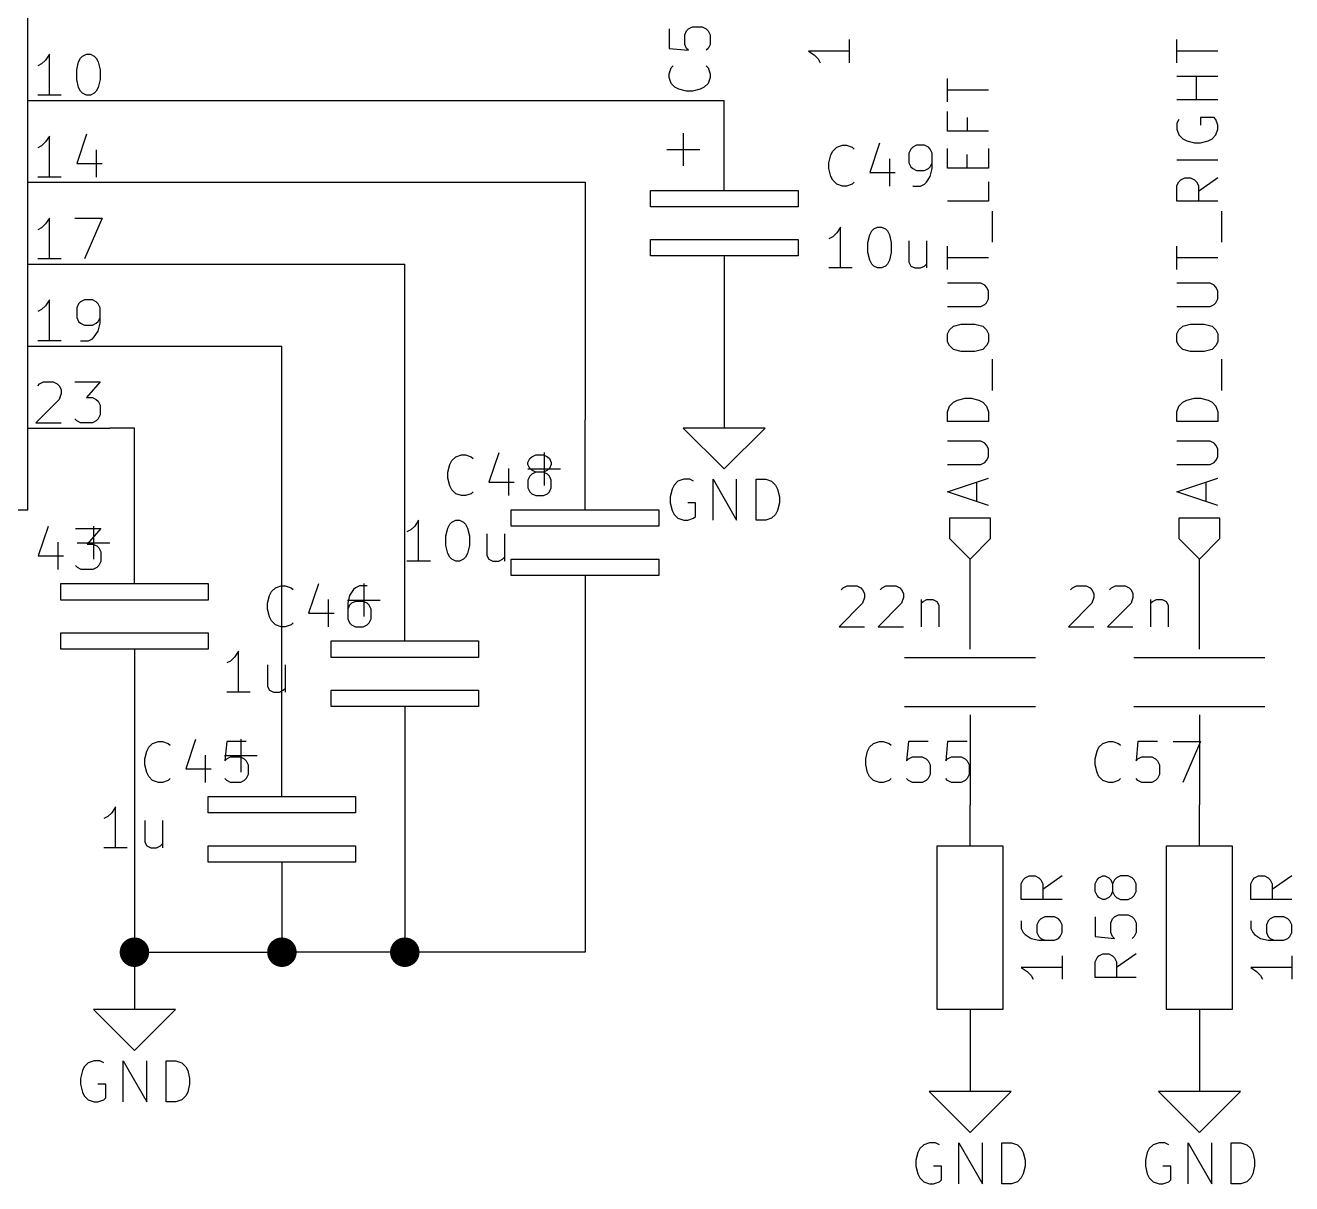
# Model space of a CAD drawing. Extents: x 0.4 to 16.1, y -11.3 to -0.4.
# Drawn here: x 11.487 to 13.033, y -9.113 to -7.698 of the extents above; entities that cross this region are included whole.
import ezdxf

# ---------------------------------------------------------------- set-up
doc = ezdxf.new("R2010")
doc.units = 0
doc.header["$MEASUREMENT"] = 0
for name, color, linetype in [('BROWN2', 54, 'CONTINUOUS'), ('CYAN2', 4, 'CONTINUOUS'), ('GREEN2', 3, 'CONTINUOUS'), ('LYELLOW', 51, 'CONTINUOUS'), ('RED2', 1, 'CONTINUOUS')]:
    doc.layers.add(name, color=color, linetype=linetype)

msp = doc.modelspace()

# ---------------------------------------------------------------- linework, layer by layer
at = {"layer": 'BROWN2', "linetype": 'CONTINUOUS'}
for p, q in [((12.8926, -7.74413), (12.8926, -7.71556)), ((12.9426, -7.72985), (12.8926, -7.72985)), ((12.6126, -7.79175), (12.6126, -7.76318)), ((12.9426, -7.7608), (12.8926, -7.7608)), ((12.9164, -7.78937), (12.9164, -7.7608)), ((12.6626, -7.77747), (12.6126, -7.77747)), ((12.9426, -7.78937), (12.8926, -7.78937)), ((12.6126, -7.82747), (12.6126, -7.80366)), ((12.6364, -7.8108), (12.6364, -7.82747)), ((12.895, -7.81318), (12.8926, -7.81794)), ((12.8926, -7.81794), (12.8926, -7.82509)), ((12.9379, -7.8108), (12.9212, -7.8108)), ((12.9212, -7.8108), (12.9212, -7.82032)), ((12.9402, -7.81318), (12.9379, -7.8108)), ((12.9426, -7.82032), (12.9402, -7.81318)), ((12.9426, -7.82509), (12.9426, -7.82032)), ((12.6626, -7.82747), (12.6126, -7.82747)), ((12.8926, -7.82509), (12.895, -7.83223)), ((12.895, -7.83223), (12.8998, -7.83699)), ((12.8998, -7.83699), (12.9045, -7.83937)), ((12.9307, -7.83937), (12.9355, -7.83699)), ((12.9355, -7.83699), (12.9402, -7.83223)), ((12.9402, -7.83223), (12.9426, -7.82509)), ((12.6126, -7.8727), (12.6126, -7.8489)), ((12.6626, -7.8489), (12.6626, -7.8727)), ((12.9045, -7.83937), (12.914, -7.84175)), ((12.914, -7.84175), (12.9212, -7.84175)), ((12.9212, -7.84175), (12.9307, -7.83937)), ((12.6364, -7.8727), (12.6364, -7.85604)), ((12.9426, -7.86318), (12.8926, -7.86318)), ((12.6626, -7.8727), (12.6126, -7.8727)), ((12.6626, -7.88937), (12.6626, -7.91318)), ((12.8926, -7.89413), (12.895, -7.88937)), ((12.8926, -7.91318), (12.8926, -7.89413)), ((12.895, -7.88937), (12.8974, -7.88699)), ((12.8974, -7.88699), (12.9021, -7.88461)), ((12.9021, -7.88461), (12.9093, -7.88461)), ((12.9093, -7.88461), (12.914, -7.88699)), ((12.914, -7.88699), (12.9164, -7.88937)), ((12.9164, -7.88937), (12.9188, -7.89413)), ((12.9426, -7.88461), (12.9188, -7.90128)), ((12.9188, -7.89413), (12.9188, -7.91318)), ((12.6626, -7.91318), (12.6126, -7.91318)), ((12.9426, -7.91318), (12.8926, -7.91318)), ((12.6674, -7.96318), (12.6674, -7.92509)), ((12.9474, -7.96318), (12.9474, -7.92509)), ((12.6126, -7.99652), (12.6126, -7.96794)), ((12.8926, -7.99652), (12.8926, -7.96794)), ((12.6626, -7.98223), (12.6126, -7.98223)), ((12.9426, -7.98223), (12.8926, -7.98223)), ((12.6531, -8.01318), (12.6126, -8.01318)), ((12.6579, -8.01556), (12.6531, -8.01318)), ((12.6602, -8.01794), (12.6579, -8.01556)), ((12.6626, -8.0227), (12.6602, -8.01794)), ((12.6626, -8.03223), (12.6626, -8.0227)), ((12.9331, -8.01318), (12.8926, -8.01318)), ((12.9379, -8.01556), (12.9331, -8.01318)), ((12.9402, -8.01794), (12.9379, -8.01556)), ((12.9426, -8.0227), (12.9402, -8.01794)), ((12.9426, -8.03223), (12.9426, -8.0227)), ((12.6579, -8.03937), (12.6602, -8.03699)), ((12.6602, -8.03699), (12.6626, -8.03223)), ((12.9379, -8.03937), (12.9402, -8.03699)), ((12.9402, -8.03699), (12.9426, -8.03223)), ((12.6126, -8.04175), (12.6531, -8.04175)), ((12.6531, -8.04175), (12.6579, -8.03937)), ((12.8926, -8.04175), (12.9331, -8.04175)), ((12.9331, -8.04175), (12.9379, -8.03937)), ((12.615, -8.07032), (12.6198, -8.06556)), ((12.6198, -8.06556), (12.6293, -8.06318)), ((12.6293, -8.06318), (12.6459, -8.06318)), ((12.6459, -8.06318), (12.6555, -8.06556)), ((12.6555, -8.06556), (12.6602, -8.07032)), ((12.895, -8.07032), (12.8998, -8.06556)), ((12.8998, -8.06556), (12.9093, -8.06318)), ((12.9093, -8.06318), (12.9259, -8.06318)), ((12.9259, -8.06318), (12.9355, -8.06556)), ((12.9355, -8.06556), (12.9402, -8.07032)), ((12.6126, -8.07509), (12.615, -8.07032)), ((12.6126, -8.08461), (12.6126, -8.07509)), ((12.6602, -8.07032), (12.6626, -8.07509)), ((12.6626, -8.07509), (12.6626, -8.08461)), ((12.8926, -8.07509), (12.895, -8.07032)), ((12.8926, -8.08461), (12.8926, -8.07509)), ((12.9402, -8.07032), (12.9426, -8.07509)), ((12.9426, -8.07509), (12.9426, -8.08461)), ((12.615, -8.08937), (12.6126, -8.08461)), ((12.6198, -8.09413), (12.615, -8.08937)), ((12.6293, -8.09652), (12.6198, -8.09413)), ((12.6459, -8.09652), (12.6293, -8.09652)), ((12.6555, -8.09413), (12.6459, -8.09652)), ((12.6602, -8.08937), (12.6555, -8.09413)), ((12.6626, -8.08461), (12.6602, -8.08937)), ((12.895, -8.08937), (12.8926, -8.08461)), ((12.8998, -8.09413), (12.895, -8.08937)), ((12.9093, -8.09652), (12.8998, -8.09413)), ((12.9259, -8.09652), (12.9093, -8.09652)), ((12.9355, -8.09413), (12.9259, -8.09652)), ((12.9402, -8.08937), (12.9355, -8.09413)), ((12.9426, -8.08461), (12.9402, -8.08937)), ((12.6674, -8.14413), (12.6674, -8.10604)), ((12.9474, -8.14413), (12.9474, -8.10604)), ((12.615, -8.16318), (12.6198, -8.15842)), ((12.6198, -8.15842), (12.6245, -8.15604)), ((12.6245, -8.15604), (12.634, -8.15366)), ((12.634, -8.15366), (12.6412, -8.15366)), ((12.6412, -8.15366), (12.6507, -8.15604)), ((12.6507, -8.15604), (12.6555, -8.15842)), ((12.6555, -8.15842), (12.6602, -8.16318)), ((12.895, -8.16318), (12.8998, -8.15842)), ((12.8998, -8.15842), (12.9045, -8.15604)), ((12.9045, -8.15604), (12.914, -8.15366)), ((12.914, -8.15366), (12.9212, -8.15366)), ((12.9212, -8.15366), (12.9307, -8.15604)), ((12.9307, -8.15604), (12.9355, -8.15842)), ((12.9355, -8.15842), (12.9402, -8.16318)), ((12.6126, -8.17032), (12.615, -8.16318)), ((12.6126, -8.18223), (12.6126, -8.17032)), ((12.6602, -8.16318), (12.6626, -8.17032)), ((12.6626, -8.17032), (12.6626, -8.18223)), ((12.8926, -8.17032), (12.895, -8.16318)), ((12.8926, -8.18223), (12.8926, -8.17032)), ((12.9402, -8.16318), (12.9426, -8.17032)), ((12.9426, -8.17032), (12.9426, -8.18223)), ((12.6626, -8.18223), (12.6126, -8.18223)), ((12.9426, -8.18223), (12.8926, -8.18223)), ((12.6531, -8.20604), (12.6126, -8.20604)), ((12.6579, -8.20842), (12.6531, -8.20604)), ((12.9331, -8.20604), (12.8926, -8.20604)), ((12.9379, -8.20842), (12.9331, -8.20604)), ((12.6602, -8.2108), (12.6579, -8.20842)), ((12.6626, -8.21556), (12.6602, -8.2108)), ((12.6626, -8.22509), (12.6626, -8.21556)), ((12.9402, -8.2108), (12.9379, -8.20842)), ((12.9426, -8.21556), (12.9402, -8.2108)), ((12.9426, -8.22509), (12.9426, -8.21556)), ((12.6126, -8.23461), (12.6531, -8.23461)), ((12.6531, -8.23461), (12.6579, -8.23223)), ((12.6579, -8.23223), (12.6602, -8.22985)), ((12.6602, -8.22985), (12.6626, -8.22509)), ((12.8926, -8.23461), (12.9331, -8.23461)), ((12.9331, -8.23461), (12.9379, -8.23223)), ((12.9379, -8.23223), (12.9402, -8.22985)), ((12.9402, -8.22985), (12.9426, -8.22509)), ((12.6126, -8.26794), (12.6626, -8.25128)), ((12.8926, -8.26794), (12.9426, -8.25128)), ((12.6626, -8.28461), (12.6126, -8.26794)), ((12.6483, -8.27985), (12.6483, -8.25604)), ((12.9426, -8.28461), (12.8926, -8.26794)), ((12.9283, -8.27985), (12.9283, -8.25604)), ((12.665, -8.3), (12.615, -8.3)), ((12.615, -8.3), (12.615, -8.325)), ((12.665, -8.325), (12.665, -8.3)), ((12.945, -8.3), (12.895, -8.3)), ((12.895, -8.3), (12.895, -8.325)), ((12.945, -8.325), (12.945, -8.3)), ((12.615, -8.325), (12.64, -8.35)), ((12.64, -8.35), (12.665, -8.325)), ((12.895, -8.325), (12.92, -8.35)), ((12.92, -8.35), (12.945, -8.325))]:
    msp.add_line(p, q, dxfattribs=at)
at = {"layer": 'CYAN2', "linetype": 'CONTINUOUS'}
for p, q in [((12.2726, -7.70265), (12.2726, -7.72646)), ((12.2917, -7.70979), (12.294, -7.70503)), ((12.2917, -7.72169), (12.2917, -7.70979)), ((12.294, -7.70503), (12.2964, -7.70265)), ((12.2964, -7.70265), (12.3012, -7.70027)), ((12.3012, -7.70027), (12.3131, -7.70027)), ((12.3131, -7.70027), (12.3179, -7.70265)), ((12.3179, -7.70265), (12.3202, -7.70503)), ((12.3202, -7.70503), (12.3226, -7.70979)), ((12.3226, -7.70979), (12.3226, -7.72169)), ((12.2726, -7.72646), (12.2964, -7.72884)), ((12.294, -7.72646), (12.2917, -7.72169)), ((12.2964, -7.72884), (12.294, -7.72646)), ((12.3202, -7.72646), (12.3179, -7.72884)), ((12.3226, -7.72169), (12.3202, -7.72646)), ((12.4926, -7.7155), (12.4926, -7.74407)), ((12.4926, -7.72979), (12.4426, -7.72979)), ((12.4426, -7.72979), (12.4498, -7.73455)), ((12.4498, -7.73455), (12.4545, -7.73931)), ((12.4545, -7.73931), (12.4569, -7.74407)), ((12.2726, -7.75741), (12.275, -7.75027)), ((12.2726, -7.76217), (12.2726, -7.75741)), ((12.275, -7.75027), (12.2774, -7.74789)), ((12.3179, -7.74789), (12.3202, -7.75027)), ((12.3202, -7.75027), (12.3226, -7.75741)), ((12.3226, -7.75741), (12.3226, -7.76217)), ((12.275, -7.76931), (12.2726, -7.76217)), ((12.2798, -7.77407), (12.275, -7.76931)), ((12.2845, -7.77646), (12.2798, -7.77407)), ((12.3155, -7.77407), (12.3107, -7.77646)), ((12.3202, -7.76931), (12.3155, -7.77407)), ((12.3226, -7.76217), (12.3202, -7.76931)), ((12.294, -7.77884), (12.2845, -7.77646)), ((12.3012, -7.77884), (12.294, -7.77884)), ((12.3107, -7.77646), (12.3012, -7.77884)), ((12.47, -7.85666), (12.4724, -7.85189)), ((12.4724, -7.85189), (12.4772, -7.84713)), ((12.4772, -7.84713), (12.4843, -7.84475)), ((12.4843, -7.84475), (12.4891, -7.84475)), ((12.4891, -7.84475), (12.4962, -7.84713)), ((12.4962, -7.84713), (12.4986, -7.84951)), ((12.5296, -7.84237), (12.5176, -7.87808)), ((12.5676, -7.84951), (12.5653, -7.85428)), ((12.57, -7.84713), (12.5676, -7.84951)), ((12.5748, -7.84475), (12.57, -7.84713)), ((12.5843, -7.84475), (12.5748, -7.84475)), ((12.5891, -7.84713), (12.5843, -7.84475)), ((12.5915, -7.84951), (12.5891, -7.84713)), ((12.5938, -7.85428), (12.5915, -7.84951)), ((12.4676, -7.86618), (12.47, -7.85666)), ((12.4676, -7.87332), (12.4676, -7.86618)), ((12.5415, -7.86142), (12.5415, -7.89475)), ((12.5653, -7.85428), (12.5653, -7.86618)), ((12.5653, -7.86618), (12.5676, -7.87094)), ((12.5915, -7.87094), (12.5938, -7.86618)), ((12.5938, -7.87332), (12.5938, -7.85428)), ((12.47, -7.88285), (12.4676, -7.87332)), ((12.4724, -7.88761), (12.47, -7.88285)), ((12.5176, -7.87808), (12.5486, -7.87808)), ((12.5676, -7.87094), (12.57, -7.87332)), ((12.57, -7.87332), (12.5748, -7.8757)), ((12.5748, -7.8757), (12.5843, -7.8757)), ((12.5843, -7.8757), (12.5891, -7.87332)), ((12.5867, -7.88999), (12.5915, -7.88285)), ((12.5891, -7.87332), (12.5915, -7.87094)), ((12.5915, -7.88285), (12.5938, -7.87332)), ((12.4772, -7.89237), (12.4724, -7.88761)), ((12.4843, -7.89475), (12.4772, -7.89237)), ((12.4891, -7.89475), (12.4843, -7.89475)), ((12.4962, -7.89237), (12.4891, -7.89475)), ((12.4986, -7.88999), (12.4962, -7.89237)), ((12.57, -7.89475), (12.5796, -7.89475)), ((12.5796, -7.89475), (12.5843, -7.89237)), ((12.5843, -7.89237), (12.5867, -7.88999)), ((12.4819, -7.94463), (12.4772, -7.95177)), ((12.4819, -7.99463), (12.4819, -7.94463)), ((12.5224, -7.94701), (12.5272, -7.94463)), ((12.5272, -7.94463), (12.5319, -7.94463)), ((12.5319, -7.94463), (12.5367, -7.94701)), ((12.4724, -7.95654), (12.4676, -7.95891)), ((12.4772, -7.95177), (12.4724, -7.95654)), ((12.5153, -7.96368), (12.5176, -7.95415)), ((12.5176, -7.95415), (12.52, -7.94939)), ((12.52, -7.94939), (12.5224, -7.94701)), ((12.5367, -7.94701), (12.5391, -7.94939)), ((12.5391, -7.94939), (12.5415, -7.95415)), ((12.5415, -7.95415), (12.5438, -7.96368)), ((12.5153, -7.97558), (12.5153, -7.96368)), ((12.5176, -7.98511), (12.5153, -7.97558)), ((12.5438, -7.97558), (12.5415, -7.98511)), ((12.5438, -7.96368), (12.5438, -7.97558)), ((12.5653, -7.9613), (12.5653, -7.98748)), ((12.5867, -7.9613), (12.5867, -7.99463)), ((12.52, -7.98987), (12.5176, -7.98511)), ((12.5224, -7.99225), (12.52, -7.98987)), ((12.5391, -7.98987), (12.5367, -7.99225)), ((12.5415, -7.98511), (12.5391, -7.98987)), ((12.5653, -7.98748), (12.5676, -7.99225)), ((12.5843, -7.99225), (12.5867, -7.98987)), ((12.4962, -7.99463), (12.4676, -7.99463)), ((12.5272, -7.99463), (12.5224, -7.99225)), ((12.5319, -7.99463), (12.5272, -7.99463)), ((12.5367, -7.99225), (12.5319, -7.99463)), ((12.5676, -7.99225), (12.5724, -7.99463)), ((12.5724, -7.99463), (12.5796, -7.99463)), ((12.5796, -7.99463), (12.5843, -7.99225)), ((12.0122, -8.225), (12.0193, -8.22261)), ((12.0193, -8.22261), (12.0241, -8.22261)), ((12.0241, -8.22261), (12.0312, -8.225)), ((12.0646, -8.22023), (12.0526, -8.25594)), ((12.105, -8.225), (12.1098, -8.22261)), ((12.1098, -8.22261), (12.1193, -8.22261)), ((12.1193, -8.22261), (12.1241, -8.225)), ((12.0026, -8.24404), (12.005, -8.23452)), ((12.005, -8.23452), (12.0074, -8.22976)), ((12.0074, -8.22976), (12.0122, -8.225)), ((12.0312, -8.225), (12.0336, -8.22737)), ((12.1003, -8.23214), (12.1026, -8.22737)), ((12.1003, -8.23452), (12.1003, -8.23214)), ((12.1026, -8.23928), (12.1003, -8.23452)), ((12.1026, -8.22737), (12.105, -8.225)), ((12.1241, -8.225), (12.1265, -8.22737)), ((12.1265, -8.22737), (12.1288, -8.23214)), ((12.1288, -8.23452), (12.1265, -8.23928)), ((12.1288, -8.23214), (12.1288, -8.23452)), ((12.0026, -8.25119), (12.0026, -8.24404)), ((12.005, -8.26071), (12.0026, -8.25119)), ((12.0765, -8.23928), (12.0765, -8.27261)), ((12.1026, -8.2488), (12.1003, -8.25357)), ((12.1003, -8.25357), (12.1003, -8.26309)), ((12.105, -8.24166), (12.1026, -8.23928)), ((12.105, -8.24642), (12.1026, -8.2488)), ((12.1098, -8.24404), (12.105, -8.24166)), ((12.1098, -8.24404), (12.105, -8.24642)), ((12.1193, -8.24404), (12.1098, -8.24404)), ((12.1241, -8.24166), (12.1193, -8.24404)), ((12.1241, -8.24642), (12.1193, -8.24404)), ((12.1265, -8.23928), (12.1241, -8.24166)), ((12.1265, -8.2488), (12.1241, -8.24642)), ((12.1288, -8.25357), (12.1265, -8.2488)), ((12.1288, -8.26309), (12.1288, -8.25357)), ((12.2907, -8.25261), (12.2835, -8.255)), ((12.2978, -8.25261), (12.2907, -8.25261)), ((12.3026, -8.255), (12.2978, -8.25261)), ((12.3264, -8.30261), (12.3264, -8.25261)), ((12.3264, -8.25261), (12.355, -8.30261)), ((12.355, -8.30261), (12.355, -8.25261)), ((12.3788, -8.30261), (12.3788, -8.25261)), ((12.3788, -8.25261), (12.3907, -8.25261)), ((12.3907, -8.25261), (12.3978, -8.255)), ((12.0074, -8.26547), (12.005, -8.26071)), ((12.0122, -8.27023), (12.0074, -8.26547)), ((12.0336, -8.26785), (12.0312, -8.27023)), ((12.0526, -8.25594), (12.0836, -8.25594)), ((12.1003, -8.26309), (12.1026, -8.26785)), ((12.1026, -8.26785), (12.105, -8.27023)), ((12.1241, -8.27023), (12.1265, -8.26785)), ((12.1265, -8.26785), (12.1288, -8.26309)), ((12.2764, -8.26452), (12.274, -8.27404)), ((12.2788, -8.25976), (12.2764, -8.26452)), ((12.2835, -8.255), (12.2788, -8.25976)), ((12.3978, -8.255), (12.4026, -8.25976)), ((12.4026, -8.25976), (12.405, -8.26452)), ((12.405, -8.26452), (12.4073, -8.27404)), ((12.0193, -8.27261), (12.0122, -8.27023)), ((12.0241, -8.27261), (12.0193, -8.27261)), ((12.0312, -8.27023), (12.0241, -8.27261)), ((12.105, -8.27023), (12.1098, -8.27261)), ((12.1098, -8.27261), (12.1193, -8.27261)), ((12.1193, -8.27261), (12.1241, -8.27023)), ((12.274, -8.27404), (12.274, -8.28119)), ((12.274, -8.28119), (12.2764, -8.29071)), ((12.305, -8.28119), (12.2954, -8.28119)), ((12.305, -8.29785), (12.305, -8.28119)), ((12.4073, -8.28119), (12.405, -8.29071)), ((12.4073, -8.27404), (12.4073, -8.28119)), ((12.2764, -8.29071), (12.2788, -8.29547)), ((12.2788, -8.29547), (12.2835, -8.30023)), ((12.2835, -8.30023), (12.2907, -8.30261)), ((12.2954, -8.30261), (12.3026, -8.30023)), ((12.3026, -8.30023), (12.305, -8.29785)), ((12.3978, -8.30023), (12.3907, -8.30261)), ((12.4026, -8.29547), (12.3978, -8.30023)), ((12.405, -8.29071), (12.4026, -8.29547)), ((11.5146, -8.31023), (11.5026, -8.34594)), ((11.5479, -8.31261), (11.5788, -8.31261)), ((11.5788, -8.31261), (11.5622, -8.33166)), ((11.9574, -8.31452), (11.9526, -8.3169)), ((11.9622, -8.30976), (11.9574, -8.31452)), ((11.9669, -8.30261), (11.9622, -8.30976)), ((11.9669, -8.35261), (11.9669, -8.30261)), ((12.0003, -8.32166), (12.0026, -8.31214)), ((12.0026, -8.31214), (12.005, -8.30737)), ((12.005, -8.30737), (12.0074, -8.305)), ((12.0074, -8.305), (12.0122, -8.30261)), ((12.0122, -8.30261), (12.0169, -8.30261)), ((12.0169, -8.30261), (12.0217, -8.305)), ((12.0217, -8.305), (12.0241, -8.30737)), ((12.0241, -8.30737), (12.0265, -8.31214)), ((12.0265, -8.31214), (12.0288, -8.32166)), ((12.2907, -8.30261), (12.2954, -8.30261)), ((12.3907, -8.30261), (12.3788, -8.30261)), ((11.5265, -8.32928), (11.5265, -8.36261)), ((11.5622, -8.33166), (11.5693, -8.33166)), ((11.5693, -8.33166), (11.5741, -8.33404)), ((12.0003, -8.33357), (12.0003, -8.32166)), ((12.0288, -8.32166), (12.0288, -8.33357)), ((12.0503, -8.31928), (12.0503, -8.34547)), ((12.0717, -8.31928), (12.0717, -8.35261)), ((11.5026, -8.34594), (11.5336, -8.34594)), ((11.5741, -8.33404), (11.5765, -8.33642)), ((11.5765, -8.33642), (11.5788, -8.34119)), ((11.5788, -8.34119), (11.5788, -8.35309)), ((12.0026, -8.34309), (12.0003, -8.33357)), ((12.005, -8.34785), (12.0026, -8.34309)), ((12.0265, -8.34309), (12.0241, -8.34785)), ((12.0288, -8.33357), (12.0265, -8.34309)), ((12.0503, -8.34547), (12.0526, -8.35023)), ((11.5503, -8.36023), (11.5479, -8.35785)), ((11.555, -8.36261), (11.5503, -8.36023)), ((11.5693, -8.36261), (11.555, -8.36261)), ((11.5741, -8.36023), (11.5693, -8.36261)), ((11.5765, -8.35785), (11.5741, -8.36023)), ((11.5788, -8.35309), (11.5765, -8.35785)), ((11.9812, -8.35261), (11.9526, -8.35261)), ((12.0074, -8.35023), (12.005, -8.34785)), ((12.0122, -8.35261), (12.0074, -8.35023)), ((12.0169, -8.35261), (12.0122, -8.35261)), ((12.0217, -8.35023), (12.0169, -8.35261)), ((12.0241, -8.34785), (12.0217, -8.35023)), ((12.0526, -8.35023), (12.0574, -8.35261)), ((12.0574, -8.35261), (12.0646, -8.35261)), ((12.0646, -8.35261), (12.0693, -8.35023)), ((12.0693, -8.35023), (12.0717, -8.34785)), ((11.785, -8.39452), (11.7874, -8.38976)), ((11.7874, -8.38976), (11.7922, -8.385)), ((11.7922, -8.385), (11.7993, -8.38261)), ((11.7993, -8.38261), (11.8041, -8.38261)), ((11.8041, -8.38261), (11.8112, -8.385)), ((11.8112, -8.385), (11.8136, -8.38737)), ((11.8446, -8.38023), (11.8326, -8.41594)), ((11.8874, -8.38737), (11.8826, -8.39452)), ((11.8898, -8.385), (11.8874, -8.38737)), ((11.8946, -8.38261), (11.8898, -8.385)), ((11.9041, -8.38261), (11.8946, -8.38261)), ((12.4826, -8.38738), (12.485, -8.385)), ((12.485, -8.385), (12.4898, -8.38262)), ((12.4898, -8.38262), (12.5017, -8.38262)), ((12.5017, -8.38262), (12.5065, -8.385)), ((12.5065, -8.385), (12.5088, -8.38738)), ((12.5088, -8.38738), (12.5112, -8.39214)), ((12.5112, -8.39214), (12.5112, -8.3969)), ((12.5303, -8.38738), (12.5326, -8.385)), ((12.5326, -8.385), (12.5374, -8.38262)), ((12.5374, -8.38262), (12.5493, -8.38262)), ((12.5493, -8.38262), (12.5541, -8.385)), ((12.5541, -8.385), (12.5565, -8.38738)), ((12.5565, -8.38738), (12.5588, -8.39214)), ((12.5588, -8.39214), (12.5588, -8.3969)), ((12.7626, -8.38738), (12.765, -8.385)), ((12.765, -8.385), (12.7698, -8.38262)), ((12.7698, -8.38262), (12.7817, -8.38262)), ((12.7817, -8.38262), (12.7865, -8.385)), ((12.7865, -8.385), (12.7888, -8.38738)), ((12.7888, -8.38738), (12.7912, -8.39214)), ((12.7912, -8.39214), (12.7912, -8.3969)), ((12.8103, -8.38738), (12.8126, -8.385)), ((12.8126, -8.385), (12.8174, -8.38262)), ((12.8174, -8.38262), (12.8293, -8.38262)), ((12.8293, -8.38262), (12.8341, -8.385)), ((12.8341, -8.385), (12.8365, -8.38738)), ((12.8365, -8.38738), (12.8388, -8.39214)), ((12.8388, -8.39214), (12.8388, -8.3969)), ((11.7826, -8.40404), (11.785, -8.39452)), ((11.7826, -8.41119), (11.7826, -8.40404)), ((11.8565, -8.39928), (11.8565, -8.43261)), ((11.8826, -8.39452), (11.8803, -8.40404)), ((11.8803, -8.40404), (11.8803, -8.42309)), ((11.8826, -8.40642), (11.8803, -8.41119)), ((11.885, -8.40404), (11.8826, -8.40642)), ((11.8898, -8.40166), (11.885, -8.40404)), ((11.8993, -8.40166), (11.8898, -8.40166)), ((11.9041, -8.40404), (11.8993, -8.40166)), ((11.9065, -8.40642), (11.9041, -8.40404)), ((11.9088, -8.41119), (11.9065, -8.40642)), ((12.5088, -8.40405), (12.4803, -8.43262)), ((12.5112, -8.3969), (12.5088, -8.40405)), ((12.5565, -8.40405), (12.5279, -8.43262)), ((12.5588, -8.3969), (12.5565, -8.40405)), ((12.5803, -8.39928), (12.5803, -8.43262)), ((12.5803, -8.40405), (12.5826, -8.40167)), ((12.5826, -8.40167), (12.5874, -8.39928)), ((12.5874, -8.39928), (12.5946, -8.39928)), ((12.5946, -8.39928), (12.5993, -8.40167)), ((12.5993, -8.40167), (12.6017, -8.40643)), ((12.6017, -8.40643), (12.6017, -8.43262)), ((12.7888, -8.40405), (12.7603, -8.43262)), ((12.7912, -8.3969), (12.7888, -8.40405)), ((12.8365, -8.40405), (12.8079, -8.43262)), ((12.8388, -8.3969), (12.8365, -8.40405)), ((12.8603, -8.39928), (12.8603, -8.43262)), ((12.8603, -8.40405), (12.8626, -8.40167)), ((12.8626, -8.40167), (12.8674, -8.39928)), ((12.8674, -8.39928), (12.8746, -8.39928)), ((12.8746, -8.39928), (12.8793, -8.40167)), ((12.8793, -8.40167), (12.8817, -8.40643)), ((12.8817, -8.40643), (12.8817, -8.43262)), ((11.785, -8.42071), (11.7826, -8.41119)), ((11.7874, -8.42547), (11.785, -8.42071)), ((11.8326, -8.41594), (11.8636, -8.41594)), ((11.8803, -8.42309), (11.8826, -8.42785)), ((11.9065, -8.42785), (11.9088, -8.42309)), ((11.9088, -8.42309), (11.9088, -8.41119)), ((11.7922, -8.43023), (11.7874, -8.42547)), ((11.7993, -8.43261), (11.7922, -8.43023)), ((11.8041, -8.43261), (11.7993, -8.43261)), ((11.8112, -8.43023), (11.8041, -8.43261)), ((11.8136, -8.42785), (11.8112, -8.43023)), ((11.8826, -8.42785), (11.885, -8.43023)), ((11.885, -8.43023), (11.8898, -8.43261)), ((11.8898, -8.43261), (11.8993, -8.43261)), ((11.8993, -8.43261), (11.9041, -8.43023)), ((11.9041, -8.43023), (11.9065, -8.42785)), ((12.4803, -8.43262), (12.5112, -8.43262)), ((12.5279, -8.43262), (12.5588, -8.43262)), ((12.7603, -8.43262), (12.7912, -8.43262)), ((12.8079, -8.43262), (12.8388, -8.43262)), ((11.7422, -8.46976), (11.7374, -8.47452)), ((11.7469, -8.46261), (11.7422, -8.46976)), ((11.7469, -8.51261), (11.7469, -8.46261)), ((11.7374, -8.47452), (11.7326, -8.4769)), ((11.7826, -8.47928), (11.7826, -8.50547)), ((11.8041, -8.47928), (11.8041, -8.51261)), ((11.7612, -8.51261), (11.7326, -8.51261)), ((11.7826, -8.50547), (11.785, -8.51023)), ((11.785, -8.51023), (11.7898, -8.51261)), ((11.7898, -8.51261), (11.7969, -8.51261)), ((11.7969, -8.51261), (11.8017, -8.51023)), ((11.8017, -8.51023), (11.8041, -8.50785)), ((11.6374, -8.57976), (11.6422, -8.575)), ((11.6422, -8.575), (11.6493, -8.57261)), ((11.6493, -8.57261), (11.6541, -8.57261)), ((11.6541, -8.57261), (11.6612, -8.575)), ((11.6612, -8.575), (11.6636, -8.57737)), ((11.6946, -8.57023), (11.6826, -8.60594)), ((11.7326, -8.57261), (11.7303, -8.59642)), ((11.7565, -8.57261), (11.7326, -8.57261)), ((12.5174, -8.57976), (12.5222, -8.575)), ((12.5222, -8.575), (12.5293, -8.57262)), ((12.5293, -8.57262), (12.5341, -8.57262)), ((12.5341, -8.57262), (12.5412, -8.575)), ((12.5412, -8.575), (12.5436, -8.57738)), ((12.565, -8.57262), (12.5626, -8.59643)), ((12.5888, -8.57262), (12.565, -8.57262)), ((12.6126, -8.57262), (12.6103, -8.59643)), ((12.6365, -8.57262), (12.6126, -8.57262)), ((12.7974, -8.57976), (12.8022, -8.575)), ((12.8022, -8.575), (12.8093, -8.57262)), ((12.8093, -8.57262), (12.8141, -8.57262)), ((12.8141, -8.57262), (12.8212, -8.575)), ((12.8212, -8.575), (12.8236, -8.57738)), ((12.845, -8.57262), (12.8426, -8.59643)), ((12.8688, -8.57262), (12.845, -8.57262)), ((12.8879, -8.57262), (12.9212, -8.57262)), ((12.9212, -8.57262), (12.8998, -8.62262)), ((11.6326, -8.59404), (11.635, -8.58452)), ((11.6326, -8.60119), (11.6326, -8.59404)), ((11.635, -8.58452), (11.6374, -8.57976)), ((11.7065, -8.58928), (11.7065, -8.62261)), ((11.7303, -8.59642), (11.7326, -8.59404)), ((11.7326, -8.59404), (11.7374, -8.59166)), ((11.7374, -8.59166), (11.7493, -8.59166)), ((11.7493, -8.59166), (11.7541, -8.59404)), ((11.7541, -8.59404), (11.7565, -8.59642)), ((12.5126, -8.59405), (12.515, -8.58452)), ((12.5126, -8.60119), (12.5126, -8.59405)), ((12.515, -8.58452), (12.5174, -8.57976)), ((12.5626, -8.59643), (12.565, -8.59405)), ((12.565, -8.59405), (12.5698, -8.59167)), ((12.5698, -8.59167), (12.5817, -8.59167)), ((12.5817, -8.59167), (12.5865, -8.59405)), ((12.5865, -8.59405), (12.5888, -8.59643)), ((12.6103, -8.59643), (12.6126, -8.59405)), ((12.6126, -8.59405), (12.6174, -8.59167)), ((12.6174, -8.59167), (12.6293, -8.59167)), ((12.6293, -8.59167), (12.6341, -8.59405)), ((12.6341, -8.59405), (12.6365, -8.59643)), ((12.7926, -8.59405), (12.795, -8.58452)), ((12.7926, -8.60119), (12.7926, -8.59405)), ((12.795, -8.58452), (12.7974, -8.57976)), ((12.8426, -8.59643), (12.845, -8.59405)), ((12.845, -8.59405), (12.8498, -8.59167)), ((12.8498, -8.59167), (12.8617, -8.59167)), ((12.8617, -8.59167), (12.8665, -8.59405)), ((12.8665, -8.59405), (12.8688, -8.59643)), ((11.635, -8.61071), (11.6326, -8.60119)), ((11.6826, -8.60594), (11.7136, -8.60594)), ((11.7565, -8.59642), (11.7588, -8.60119)), ((11.7588, -8.60119), (11.7588, -8.61309)), ((12.515, -8.61071), (12.5126, -8.60119)), ((12.5888, -8.59643), (12.5912, -8.60119)), ((12.5912, -8.60119), (12.5912, -8.61309)), ((12.6365, -8.59643), (12.6388, -8.60119)), ((12.6388, -8.60119), (12.6388, -8.61309)), ((12.795, -8.61071), (12.7926, -8.60119)), ((12.8688, -8.59643), (12.8712, -8.60119)), ((12.8712, -8.60119), (12.8712, -8.61309)), ((11.6374, -8.61547), (11.635, -8.61071)), ((11.6422, -8.62023), (11.6374, -8.61547)), ((11.6493, -8.62261), (11.6422, -8.62023)), ((11.6541, -8.62261), (11.6493, -8.62261)), ((11.6612, -8.62023), (11.6541, -8.62261)), ((11.6636, -8.61785), (11.6612, -8.62023)), ((11.7326, -8.62023), (11.7303, -8.61785)), ((11.7374, -8.62261), (11.7326, -8.62023)), ((11.7493, -8.62261), (11.7374, -8.62261)), ((11.7541, -8.62023), (11.7493, -8.62261)), ((11.7565, -8.61785), (11.7541, -8.62023)), ((11.7588, -8.61309), (11.7565, -8.61785)), ((12.5174, -8.61547), (12.515, -8.61071)), ((12.5222, -8.62024), (12.5174, -8.61547)), ((12.5293, -8.62262), (12.5222, -8.62024)), ((12.5341, -8.62262), (12.5293, -8.62262)), ((12.5412, -8.62024), (12.5341, -8.62262)), ((12.5436, -8.61785), (12.5412, -8.62024)), ((12.565, -8.62024), (12.5626, -8.61785)), ((12.5698, -8.62262), (12.565, -8.62024)), ((12.5817, -8.62262), (12.5698, -8.62262)), ((12.5865, -8.62024), (12.5817, -8.62262)), ((12.5888, -8.61785), (12.5865, -8.62024)), ((12.5912, -8.61309), (12.5888, -8.61785)), ((12.6126, -8.62024), (12.6103, -8.61785)), ((12.6174, -8.62262), (12.6126, -8.62024)), ((12.6293, -8.62262), (12.6174, -8.62262)), ((12.6341, -8.62024), (12.6293, -8.62262)), ((12.6365, -8.61785), (12.6341, -8.62024)), ((12.6388, -8.61309), (12.6365, -8.61785)), ((12.7974, -8.61547), (12.795, -8.61071)), ((12.8022, -8.62024), (12.7974, -8.61547)), ((12.8093, -8.62262), (12.8022, -8.62024)), ((12.8141, -8.62262), (12.8093, -8.62262)), ((12.8212, -8.62024), (12.8141, -8.62262)), ((12.8236, -8.61785), (12.8212, -8.62024)), ((12.845, -8.62024), (12.8426, -8.61785)), ((12.8498, -8.62262), (12.845, -8.62024)), ((12.8617, -8.62262), (12.8498, -8.62262)), ((12.8665, -8.62024), (12.8617, -8.62262)), ((12.8688, -8.61785), (12.8665, -8.62024)), ((12.8712, -8.61309), (12.8688, -8.61785)), ((11.5969, -8.65261), (11.5922, -8.65976)), ((11.5969, -8.70261), (11.5969, -8.65261)), ((11.5874, -8.66452), (11.5826, -8.6669)), ((11.5922, -8.65976), (11.5874, -8.66452)), ((11.6326, -8.66928), (11.6326, -8.69547)), ((11.6541, -8.66928), (11.6541, -8.70261)), ((11.6112, -8.70261), (11.5826, -8.70261)), ((11.6326, -8.69547), (11.635, -8.70023)), ((11.635, -8.70023), (11.6398, -8.70261)), ((11.6398, -8.70261), (11.6469, -8.70261)), ((11.6469, -8.70261), (11.6517, -8.70023)), ((11.6517, -8.70023), (11.6541, -8.69785)), ((12.7026, -8.74643), (12.705, -8.74167)), ((12.7026, -8.76547), (12.7026, -8.74643)), ((12.705, -8.74167), (12.7074, -8.73928)), ((12.7074, -8.73928), (12.7121, -8.7369)), ((12.7121, -8.7369), (12.7193, -8.7369)), ((12.7193, -8.7369), (12.724, -8.73928)), ((12.724, -8.73928), (12.7264, -8.74167)), ((12.7264, -8.74167), (12.7288, -8.74643)), ((12.7526, -8.7369), (12.7288, -8.75357)), ((12.7288, -8.74643), (12.7288, -8.76547)), ((12.7926, -8.74643), (12.795, -8.74167)), ((12.7926, -8.75595), (12.7926, -8.74643)), ((12.795, -8.74167), (12.7974, -8.73928)), ((12.7974, -8.73928), (12.8021, -8.7369)), ((12.8021, -8.7369), (12.8045, -8.7369)), ((12.8045, -8.7369), (12.8093, -8.73928)), ((12.8093, -8.73928), (12.8117, -8.74167)), ((12.8117, -8.74167), (12.814, -8.74643)), ((12.8164, -8.74167), (12.814, -8.74643)), ((12.814, -8.74643), (12.814, -8.75595)), ((12.8188, -8.73928), (12.8164, -8.74167)), ((12.8236, -8.7369), (12.8188, -8.73928)), ((12.8331, -8.7369), (12.8236, -8.7369)), ((12.8379, -8.73928), (12.8331, -8.7369)), ((12.8402, -8.74167), (12.8379, -8.73928)), ((12.8426, -8.74643), (12.8402, -8.74167)), ((12.8426, -8.75595), (12.8426, -8.74643)), ((12.9826, -8.74643), (12.985, -8.74167)), ((12.9826, -8.76547), (12.9826, -8.74643)), ((12.985, -8.74167), (12.9874, -8.73928)), ((12.9874, -8.73928), (12.9921, -8.7369)), ((12.9921, -8.7369), (12.9993, -8.7369)), ((12.9993, -8.7369), (13.004, -8.73928)), ((13.004, -8.73928), (13.0064, -8.74167)), ((13.0064, -8.74167), (13.0088, -8.74643)), ((13.0326, -8.7369), (13.0088, -8.75357)), ((13.0088, -8.74643), (13.0088, -8.76547)), ((12.795, -8.76071), (12.7926, -8.75595)), ((12.7974, -8.76309), (12.795, -8.76071)), ((12.8021, -8.76547), (12.7974, -8.76309)), ((12.8093, -8.76309), (12.8045, -8.76547)), ((12.8117, -8.76071), (12.8093, -8.76309)), ((12.814, -8.75595), (12.8117, -8.76071)), ((12.814, -8.75595), (12.8164, -8.76071)), ((12.8164, -8.76071), (12.8188, -8.76309)), ((12.8188, -8.76309), (12.8236, -8.76547)), ((12.8331, -8.76547), (12.8379, -8.76309)), ((12.8379, -8.76309), (12.8402, -8.76071)), ((12.8402, -8.76071), (12.8426, -8.75595)), ((12.7526, -8.76547), (12.7026, -8.76547)), ((12.8045, -8.76547), (12.8021, -8.76547)), ((12.8236, -8.76547), (12.8331, -8.76547)), ((13.0326, -8.76547), (12.9826, -8.76547)), ((12.7026, -8.79167), (12.7026, -8.80119)), ((12.724, -8.79167), (12.7217, -8.79643)), ((12.7264, -8.78928), (12.724, -8.79167)), ((12.7312, -8.7869), (12.7264, -8.78928)), ((12.7431, -8.7869), (12.7312, -8.7869)), ((12.7479, -8.78928), (12.7431, -8.7869)), ((12.7502, -8.79167), (12.7479, -8.78928)), ((12.7526, -8.79643), (12.7502, -8.79167)), ((12.7926, -8.7869), (12.7926, -8.81071)), ((12.8117, -8.79405), (12.814, -8.78928)), ((12.8117, -8.80595), (12.8117, -8.79405)), ((12.814, -8.78928), (12.8164, -8.7869)), ((12.8164, -8.7869), (12.8212, -8.78452)), ((12.8212, -8.78452), (12.8331, -8.78452)), ((12.8331, -8.78452), (12.8379, -8.7869)), ((12.8379, -8.7869), (12.8402, -8.78928)), ((12.8402, -8.78928), (12.8426, -8.79405)), ((12.8426, -8.79405), (12.8426, -8.80595)), ((12.9826, -8.79167), (12.9826, -8.80119)), ((13.004, -8.79167), (13.0017, -8.79643)), ((13.0064, -8.78928), (13.004, -8.79167)), ((13.0112, -8.7869), (13.0064, -8.78928)), ((13.0231, -8.7869), (13.0112, -8.7869)), ((13.0279, -8.78928), (13.0231, -8.7869)), ((13.0302, -8.79167), (13.0279, -8.78928)), ((13.0326, -8.79643), (13.0302, -8.79167)), ((12.7026, -8.80119), (12.705, -8.80595)), ((12.705, -8.80595), (12.7074, -8.80833)), ((12.7074, -8.80833), (12.7145, -8.81309)), ((12.7217, -8.79643), (12.7217, -8.80595)), ((12.7217, -8.80595), (12.724, -8.81071)), ((12.724, -8.81071), (12.7264, -8.81309)), ((12.7479, -8.81309), (12.7502, -8.81071)), ((12.7502, -8.81071), (12.7526, -8.80595)), ((12.7526, -8.80595), (12.7526, -8.79643)), ((12.7926, -8.81071), (12.8164, -8.81309)), ((12.814, -8.81071), (12.8117, -8.80595)), ((12.8164, -8.81309), (12.814, -8.81071)), ((12.8402, -8.81071), (12.8379, -8.81309)), ((12.8426, -8.80595), (12.8402, -8.81071)), ((12.9826, -8.80119), (12.985, -8.80595)), ((12.985, -8.80595), (12.9874, -8.80833)), ((12.9874, -8.80833), (12.9945, -8.81309)), ((13.0017, -8.79643), (13.0017, -8.80595)), ((13.0017, -8.80595), (13.004, -8.81071)), ((13.004, -8.81071), (13.0064, -8.81309)), ((13.0279, -8.81309), (13.0302, -8.81071)), ((13.0302, -8.81071), (13.0326, -8.80595)), ((13.0326, -8.80595), (13.0326, -8.79643)), ((12.7145, -8.81309), (12.724, -8.81547)), ((12.724, -8.81547), (12.7431, -8.81547)), ((12.7264, -8.81309), (12.7312, -8.81547)), ((12.7431, -8.81547), (12.7479, -8.81309)), ((12.9945, -8.81309), (13.004, -8.81547)), ((13.004, -8.81547), (13.0231, -8.81547)), ((13.0064, -8.81309), (13.0112, -8.81547)), ((13.0231, -8.81547), (13.0279, -8.81309)), ((12.7526, -8.83452), (12.7526, -8.86309)), ((12.7926, -8.84167), (12.795, -8.8369)), ((12.7926, -8.86071), (12.7926, -8.84167)), ((12.795, -8.8369), (12.7974, -8.83452)), ((12.7974, -8.83452), (12.8021, -8.83214)), ((12.8021, -8.83214), (12.8093, -8.83214)), ((12.8093, -8.83214), (12.814, -8.83452)), ((12.814, -8.83452), (12.8164, -8.8369)), ((12.8164, -8.8369), (12.8188, -8.84167)), ((12.8426, -8.83214), (12.8188, -8.84881)), ((12.8188, -8.84167), (12.8188, -8.86071)), ((13.0326, -8.83452), (13.0326, -8.86309)), ((12.7526, -8.84881), (12.7026, -8.84881)), ((12.7026, -8.84881), (12.7098, -8.85357)), ((12.7098, -8.85357), (12.7145, -8.85833)), ((13.0326, -8.84881), (12.9826, -8.84881)), ((12.9826, -8.84881), (12.9898, -8.85357)), ((12.9898, -8.85357), (12.9945, -8.85833)), ((12.7145, -8.85833), (12.7169, -8.86309)), ((12.8426, -8.86071), (12.7926, -8.86071)), ((12.9945, -8.85833), (12.9969, -8.86309)), ((11.5635, -8.965), (11.5588, -8.96976)), ((11.5707, -8.96261), (11.5635, -8.965)), ((11.5778, -8.96261), (11.5707, -8.96261)), ((11.5826, -8.965), (11.5778, -8.96261)), ((11.6064, -9.01261), (11.6064, -8.96261)), ((11.6064, -8.96261), (11.635, -9.01261)), ((11.635, -9.01261), (11.635, -8.96261)), ((11.6588, -9.01261), (11.6588, -8.96261)), ((11.6588, -8.96261), (11.6707, -8.96261)), ((11.6707, -8.96261), (11.6778, -8.965)), ((11.6778, -8.965), (11.6826, -8.96976)), ((11.5564, -8.97452), (11.554, -8.98404)), ((11.5588, -8.96976), (11.5564, -8.97452)), ((11.6826, -8.96976), (11.685, -8.97452)), ((11.685, -8.97452), (11.6873, -8.98404)), ((11.554, -8.98404), (11.554, -8.99119)), ((11.554, -8.99119), (11.5564, -9.00071)), ((11.585, -8.99119), (11.5754, -8.99119)), ((11.585, -9.00785), (11.585, -8.99119)), ((11.6873, -8.99119), (11.685, -9.00071)), ((11.6873, -8.98404), (11.6873, -8.99119)), ((11.5564, -9.00071), (11.5588, -9.00547)), ((11.5588, -9.00547), (11.5635, -9.01023)), ((11.5635, -9.01023), (11.5707, -9.01261)), ((11.5754, -9.01261), (11.5826, -9.01023)), ((11.5826, -9.01023), (11.585, -9.00785)), ((11.6778, -9.01023), (11.6707, -9.01261)), ((11.6826, -9.00547), (11.6778, -9.01023)), ((11.685, -9.00071), (11.6826, -9.00547)), ((11.5707, -9.01261), (11.5754, -9.01261)), ((11.6707, -9.01261), (11.6588, -9.01261)), ((12.5788, -9.06976), (12.5764, -9.07452)), ((12.5835, -9.065), (12.5788, -9.06976)), ((12.5907, -9.06261), (12.5835, -9.065)), ((12.5978, -9.06261), (12.5907, -9.06261)), ((12.6026, -9.065), (12.5978, -9.06261)), ((12.6264, -9.11261), (12.6264, -9.06261)), ((12.6264, -9.06261), (12.655, -9.11261)), ((12.655, -9.11261), (12.655, -9.06261)), ((12.6788, -9.11261), (12.6788, -9.06261)), ((12.6788, -9.06261), (12.6907, -9.06261)), ((12.6907, -9.06261), (12.6978, -9.065)), ((12.6978, -9.065), (12.7026, -9.06976)), ((12.7026, -9.06976), (12.705, -9.07452)), ((12.8588, -9.06976), (12.8564, -9.07452)), ((12.8635, -9.065), (12.8588, -9.06976)), ((12.8707, -9.06261), (12.8635, -9.065)), ((12.8778, -9.06261), (12.8707, -9.06261)), ((12.8826, -9.065), (12.8778, -9.06261)), ((12.9064, -9.11261), (12.9064, -9.06261)), ((12.9064, -9.06261), (12.935, -9.11261)), ((12.935, -9.11261), (12.935, -9.06261)), ((12.9588, -9.11261), (12.9588, -9.06261)), ((12.9588, -9.06261), (12.9707, -9.06261)), ((12.9707, -9.06261), (12.9778, -9.065)), ((12.9778, -9.065), (12.9826, -9.06976)), ((12.9826, -9.06976), (12.985, -9.07452)), ((12.5764, -9.07452), (12.574, -9.08404)), ((12.574, -9.08404), (12.574, -9.09119)), ((12.705, -9.07452), (12.7073, -9.08404)), ((12.7073, -9.08404), (12.7073, -9.09119)), ((12.8564, -9.07452), (12.854, -9.08404)), ((12.854, -9.08404), (12.854, -9.09119)), ((12.985, -9.07452), (12.9873, -9.08404)), ((12.9873, -9.08404), (12.9873, -9.09119)), ((12.574, -9.09119), (12.5764, -9.10071)), ((12.5764, -9.10071), (12.5788, -9.10547)), ((12.605, -9.09119), (12.5954, -9.09119)), ((12.605, -9.10785), (12.605, -9.09119)), ((12.705, -9.10071), (12.7026, -9.10547)), ((12.7073, -9.09119), (12.705, -9.10071)), ((12.854, -9.09119), (12.8564, -9.10071)), ((12.8564, -9.10071), (12.8588, -9.10547)), ((12.885, -9.09119), (12.8754, -9.09119)), ((12.885, -9.10785), (12.885, -9.09119)), ((12.985, -9.10071), (12.9826, -9.10547)), ((12.9873, -9.09119), (12.985, -9.10071)), ((12.5788, -9.10547), (12.5835, -9.11023)), ((12.5835, -9.11023), (12.5907, -9.11261)), ((12.5907, -9.11261), (12.5954, -9.11261)), ((12.5954, -9.11261), (12.6026, -9.11023)), ((12.6026, -9.11023), (12.605, -9.10785)), ((12.6907, -9.11261), (12.6788, -9.11261)), ((12.6978, -9.11023), (12.6907, -9.11261)), ((12.7026, -9.10547), (12.6978, -9.11023)), ((12.8588, -9.10547), (12.8635, -9.11023)), ((12.8635, -9.11023), (12.8707, -9.11261)), ((12.8707, -9.11261), (12.8754, -9.11261)), ((12.8754, -9.11261), (12.8826, -9.11023)), ((12.8826, -9.11023), (12.885, -9.10785)), ((12.9707, -9.11261), (12.9588, -9.11261)), ((12.9778, -9.11023), (12.9707, -9.11261)), ((12.9826, -9.10547), (12.9778, -9.11023))]:
    msp.add_line(p, q, dxfattribs=at)
at = {"layer": 'GREEN2', "linetype": 'CONTINUOUS'}
for p, q in [((11.59, -7.79), (12.34, -7.79)), ((11.59, -7.89), (12.17, -7.89)), ((12.17, -7.89), (12.17, -8.18)), ((11.59, -7.99), (11.95, -7.99)), ((11.95, -8.34), (11.95, -7.99)), ((11.59, -8.09), (11.8, -8.09)), ((11.8, -8.53), (11.8, -8.09)), ((12.34, -8.09), (12.34, -8.14)), ((11.62, -8.19), (11.59, -8.19)), ((11.62, -8.27), (11.62, -8.19)), ((12.17, -8.48), (12.17, -8.83)), ((11.62, -8.57), (11.62, -8.83)), ((11.95, -8.64), (11.95, -8.83)), ((11.62, -8.83), (11.62, -8.85)), ((11.62, -8.83), (11.8, -8.83)), ((11.95, -8.83), (11.8, -8.83)), ((12.17, -8.83), (11.95, -8.83))]:
    msp.add_line(p, q, dxfattribs=at)
at = {"layer": 'GREEN2', "const_width": 0.018}
for points in [[(11.611, -8.83, 1), (11.629, -8.83, 1)], [(11.791, -8.83, 1), (11.809, -8.83, 1)], [(11.941, -8.83, 1), (11.959, -8.83, 1)]]:
    msp.add_lwpolyline(points, format="xyb", close=True, dxfattribs=at)
at = {"layer": 'LYELLOW', "linetype": 'CONTINUOUS'}
for p, q in [((11.49, -8.29), (11.49, -6.69)), ((10.29, -8.29), (11.49, -8.29))]:
    msp.add_line(p, q, dxfattribs=at)
at = {"layer": 'RED2', "linetype": 'CONTINUOUS'}
for p, q in [((11.49, -8.29), (11.49, -6.69)), ((11.49, -8.29), (11.49, -6.69)), ((11.5114, -7.74076), (11.5067, -7.74552)), ((11.5162, -7.73362), (11.5114, -7.74076)), ((11.5162, -7.78362), (11.5162, -7.73362)), ((11.5495, -7.75267), (11.5519, -7.74314)), ((11.5519, -7.74314), (11.5543, -7.73838)), ((11.5543, -7.73838), (11.5567, -7.736)), ((11.5567, -7.736), (11.5614, -7.73362)), ((11.5614, -7.73362), (11.5662, -7.73362)), ((11.5662, -7.73362), (11.5709, -7.736)), ((11.5709, -7.736), (11.5733, -7.73838)), ((11.5733, -7.73838), (11.5757, -7.74314)), ((11.5757, -7.74314), (11.5781, -7.75267)), ((11.5067, -7.74552), (11.5019, -7.7479)), ((11.5495, -7.76457), (11.5495, -7.75267)), ((11.5781, -7.75267), (11.5781, -7.76457)), ((11.5519, -7.77409), (11.5495, -7.76457)), ((11.5543, -7.77885), (11.5519, -7.77409)), ((11.5757, -7.77409), (11.5733, -7.77885)), ((11.5781, -7.76457), (11.5757, -7.77409)), ((11.49, -7.79), (11.59, -7.79)), ((11.5305, -7.78362), (11.5019, -7.78362)), ((11.5567, -7.78124), (11.5543, -7.77885)), ((11.5614, -7.78362), (11.5567, -7.78124)), ((11.5662, -7.78362), (11.5614, -7.78362)), ((11.5709, -7.78124), (11.5662, -7.78362)), ((11.5733, -7.77885), (11.5709, -7.78124)), ((12.34, -7.9), (12.34, -7.79)), ((11.5162, -7.83362), (11.5114, -7.84076)), ((11.5162, -7.88362), (11.5162, -7.83362)), ((11.5614, -7.83124), (11.5495, -7.86695)), ((12.29, -7.83), (12.29, -7.87)), ((11.5067, -7.84552), (11.5019, -7.8479)), ((11.5114, -7.84076), (11.5067, -7.84552)), ((11.5733, -7.85028), (11.5733, -7.88362)), ((12.27, -7.85), (12.31, -7.85)), ((11.5495, -7.86695), (11.5805, -7.86695)), ((11.49, -7.89), (11.59, -7.89)), ((11.5305, -7.88362), (11.5019, -7.88362)), ((12.25, -7.92), (12.25, -7.9)), ((12.25, -7.9), (12.43, -7.9)), ((12.43, -7.9), (12.43, -7.92)), ((12.43, -7.92), (12.25, -7.92)), ((11.5114, -7.94076), (11.5067, -7.94552)), ((11.5162, -7.93362), (11.5114, -7.94076)), ((11.5162, -7.98362), (11.5162, -7.93362)), ((11.5471, -7.93362), (11.5805, -7.93362)), ((11.5805, -7.93362), (11.559, -7.98362)), ((11.5067, -7.94552), (11.5019, -7.9479)), ((12.25, -7.98), (12.25, -7.96)), ((12.25, -7.96), (12.43, -7.96)), ((12.43, -7.96), (12.43, -7.98)), ((11.49, -7.99), (11.59, -7.99)), ((11.5305, -7.98362), (11.5019, -7.98362)), ((12.43, -7.98), (12.25, -7.98)), ((12.34, -7.98), (12.34, -8.09)), ((11.5162, -8.03362), (11.5114, -8.04076)), ((11.5162, -8.08362), (11.5162, -8.03362)), ((11.5543, -8.036), (11.5519, -8.03838)), ((11.559, -8.03362), (11.5543, -8.036)), ((11.5686, -8.03362), (11.559, -8.03362)), ((11.5733, -8.036), (11.5686, -8.03362)), ((11.5757, -8.03838), (11.5733, -8.036)), ((11.5067, -8.04552), (11.5019, -8.0479)), ((11.5114, -8.04076), (11.5067, -8.04552)), ((11.5519, -8.03838), (11.5495, -8.04314)), ((11.5495, -8.04314), (11.5495, -8.05505)), ((11.5781, -8.04314), (11.5757, -8.03838)), ((11.5781, -8.06219), (11.5781, -8.04314)), ((11.5495, -8.05505), (11.5519, -8.05981)), ((11.5519, -8.05981), (11.5543, -8.06219)), ((11.5543, -8.06219), (11.559, -8.06457)), ((11.559, -8.06457), (11.5686, -8.06457)), ((11.5686, -8.06457), (11.5733, -8.06219)), ((11.5733, -8.06219), (11.5757, -8.05981)), ((11.5757, -8.05981), (11.5781, -8.05505)), ((11.5757, -8.07171), (11.5781, -8.06219)), ((11.5305, -8.08362), (11.5019, -8.08362)), ((11.5543, -8.08362), (11.5638, -8.08362)), ((11.5638, -8.08362), (11.5686, -8.08124)), ((11.5686, -8.08124), (11.5709, -8.07885)), ((11.5709, -8.07885), (11.5757, -8.07171)), ((11.49, -8.09), (11.59, -8.09)), ((11.5019, -8.13838), (11.5043, -8.136)), ((11.5043, -8.136), (11.509, -8.13362)), ((11.509, -8.13362), (11.5209, -8.13362)), ((11.5209, -8.13362), (11.5257, -8.136)), ((11.5257, -8.136), (11.5281, -8.13838)), ((11.5281, -8.13838), (11.5305, -8.14314)), ((11.5305, -8.14314), (11.5305, -8.1479)), ((11.5471, -8.13362), (11.5781, -8.13362)), ((11.5781, -8.13362), (11.5614, -8.15267)), ((12.34, -8.14), (12.34, -8.19)), ((11.5281, -8.15505), (11.4995, -8.18362)), ((11.5305, -8.1479), (11.5281, -8.15505)), ((11.5614, -8.15267), (11.5686, -8.15267)), ((11.5686, -8.15267), (11.5733, -8.15505)), ((11.5733, -8.15505), (11.5757, -8.15743)), ((11.5757, -8.15743), (11.5781, -8.16219)), ((11.5781, -8.17409), (11.5757, -8.17885)), ((11.5781, -8.16219), (11.5781, -8.17409)), ((11.49, -8.19), (11.59, -8.19)), ((11.4995, -8.18362), (11.5305, -8.18362)), ((11.5495, -8.18124), (11.5471, -8.17885)), ((11.5543, -8.18362), (11.5495, -8.18124)), ((11.5686, -8.18362), (11.5543, -8.18362)), ((11.5733, -8.18124), (11.5686, -8.18362)), ((11.5757, -8.17885), (11.5733, -8.18124)), ((12.17, -8.29), (12.17, -8.18)), ((12.34, -8.19), (12.29, -8.19)), ((12.29, -8.19), (12.34, -8.24)), ((12.34, -8.24), (12.39, -8.19)), ((12.39, -8.19), (12.34, -8.19)), ((12.12, -8.22), (12.12, -8.26)), ((12.1, -8.24), (12.14, -8.24)), ((11.62, -8.38), (11.62, -8.27)), ((10.29, -8.29), (11.49, -8.29)), ((10.29, -8.29), (11.49, -8.29)), ((12.08, -8.31), (12.08, -8.29)), ((12.08, -8.29), (12.26, -8.29)), ((12.26, -8.29), (12.26, -8.31)), ((11.57, -8.31), (11.57, -8.35)), ((12.26, -8.31), (12.08, -8.31)), ((11.55, -8.33), (11.59, -8.33)), ((11.95, -8.45), (11.95, -8.34)), ((12.08, -8.37), (12.08, -8.35)), ((12.08, -8.35), (12.26, -8.35)), ((12.26, -8.35), (12.26, -8.37)), ((12.64, -8.46), (12.64, -8.35)), ((12.92, -8.46), (12.92, -8.35)), ((12.26, -8.37), (12.08, -8.37)), ((12.17, -8.37), (12.17, -8.48)), ((11.53, -8.4), (11.53, -8.38)), ((11.53, -8.38), (11.71, -8.38)), ((11.71, -8.38), (11.71, -8.4)), ((11.9, -8.38), (11.9, -8.42)), ((11.71, -8.4), (11.53, -8.4)), ((11.88, -8.4), (11.92, -8.4)), ((11.53, -8.46), (11.53, -8.44)), ((11.53, -8.44), (11.71, -8.44)), ((11.71, -8.44), (11.71, -8.46)), ((11.86, -8.47), (11.86, -8.45)), ((11.86, -8.45), (12.04, -8.45)), ((12.04, -8.45), (12.04, -8.47)), ((11.71, -8.46), (11.53, -8.46)), ((11.62, -8.46), (11.62, -8.57)), ((12.04, -8.47), (11.86, -8.47)), ((12.56, -8.47), (12.72, -8.47)), ((12.84, -8.47), (13, -8.47)), ((11.86, -8.53), (11.86, -8.51)), ((11.86, -8.51), (12.04, -8.51)), ((12.04, -8.51), (12.04, -8.53)), ((11.8, -8.64), (11.8, -8.53)), ((12.04, -8.53), (11.86, -8.53)), ((11.95, -8.53), (11.95, -8.64)), ((12.56, -8.53), (12.72, -8.53)), ((12.84, -8.53), (13, -8.53)), ((12.64, -8.54), (12.64, -8.65)), ((12.92, -8.54), (12.92, -8.65)), ((11.75, -8.57), (11.75, -8.61)), ((11.73, -8.59), (11.77, -8.59)), ((11.71, -8.66), (11.71, -8.64)), ((11.71, -8.64), (11.89, -8.64)), ((11.89, -8.64), (11.89, -8.66)), ((12.64, -8.7), (12.64, -8.65)), ((12.92, -8.7), (12.92, -8.65)), ((11.89, -8.66), (11.71, -8.66)), ((11.71, -8.72), (11.71, -8.7)), ((11.71, -8.7), (11.89, -8.7)), ((11.89, -8.7), (11.89, -8.72)), ((12.6, -8.9), (12.6, -8.7)), ((12.6, -8.7), (12.68, -8.7)), ((12.68, -8.7), (12.68, -8.9)), ((12.88, -8.9), (12.88, -8.7)), ((12.88, -8.7), (12.96, -8.7)), ((12.96, -8.7), (12.96, -8.9)), ((11.89, -8.72), (11.71, -8.72)), ((11.8, -8.72), (11.8, -8.83)), ((11.62, -8.85), (11.62, -8.9)), ((11.62, -8.9), (11.57, -8.9)), ((11.57, -8.9), (11.62, -8.95)), ((11.62, -8.95), (11.67, -8.9)), ((11.67, -8.9), (11.62, -8.9)), ((12.68, -8.9), (12.6, -8.9)), ((12.64, -8.9), (12.64, -8.95)), ((12.96, -8.9), (12.88, -8.9)), ((12.92, -8.9), (12.92, -8.95)), ((12.64, -8.95), (12.64, -9)), ((12.92, -8.95), (12.92, -9)), ((12.64, -9), (12.59, -9)), ((12.59, -9), (12.64, -9.05)), ((12.64, -9.05), (12.69, -9)), ((12.69, -9), (12.64, -9)), ((12.92, -9), (12.87, -9)), ((12.87, -9), (12.92, -9.05)), ((12.92, -9.05), (12.97, -9)), ((12.97, -9), (12.92, -9))]:
    msp.add_line(p, q, dxfattribs=at)

doc.saveas('drawing.dxf')
